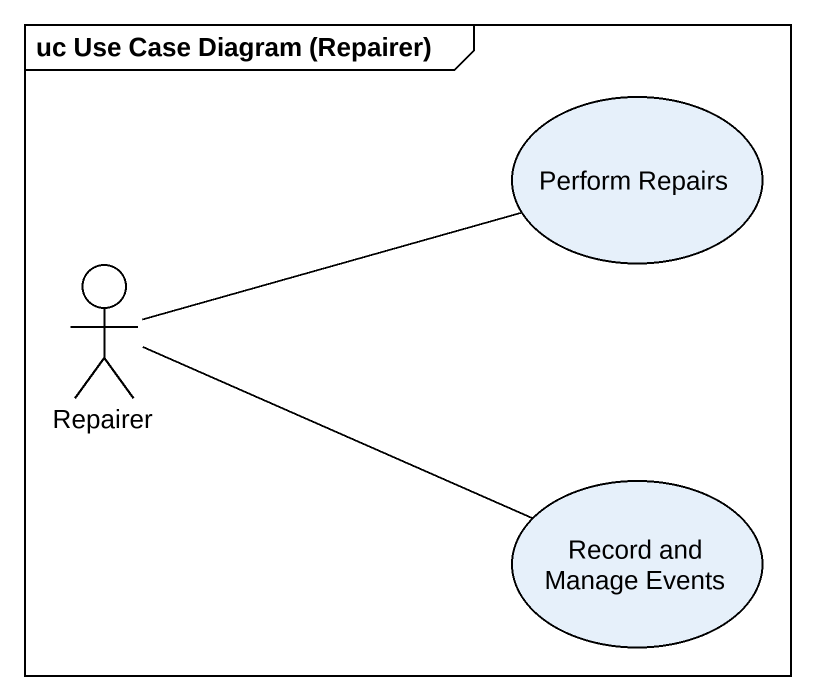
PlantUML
@startuml
mainframe uc Use Case Diagram (Repairer)
usecase "Perform Repairs" as Perform_Repairs
actor Repairer
usecase "Record and Manage Events" as Record_and_Manage_Events
Repairer -right- Perform_Repairs
Repairer -right- Record_and_Manage_Events
@enduml
